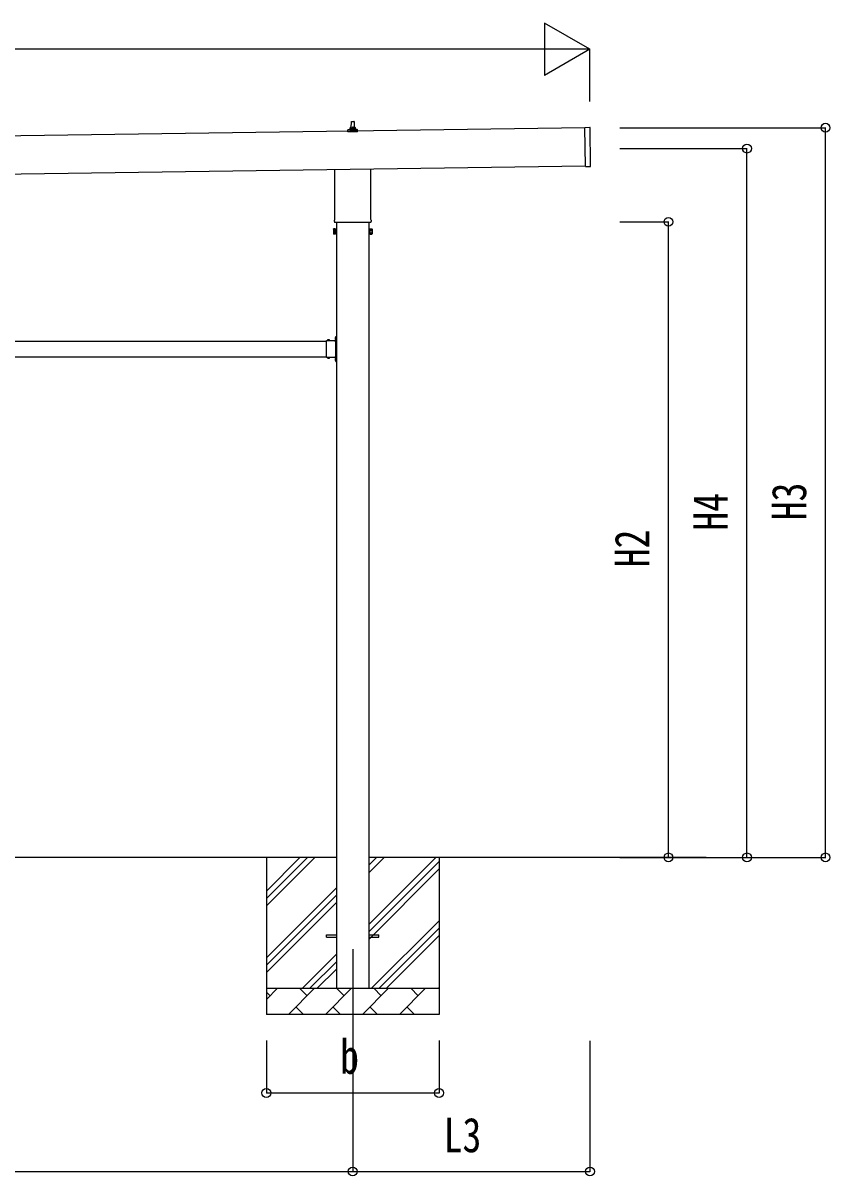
# Model space of a CAD drawing. Units: millimetres, scale not verified. Extents: x -16820 to 16820, y -11880 to 11880.
# Drawn here: x 932 to 4015, y -6287 to -1882 of the extents above; entities that cross this region are included whole.
import ezdxf
from ezdxf.enums import TextEntityAlignment as Align

# ---------------------------------------------------------------- set-up
doc = ezdxf.new("R2010")
doc.units = ezdxf.units.MM
doc.header["$LTSCALE"] = 50
for name, color, linetype in [('0-3_YKK_12', 2, 'Continuous'), ('0-4_YKK_13', 4, 'Continuous'), ('0-5_YKK_A1', 4, 'Continuous'), ('0-6_YKK_D', 6, 'Continuous')]:
    doc.layers.add(name, color=color, linetype=linetype)
doc.styles.add('ＭＳ ゴシック', font='')
doc.styles.get('ＭＳ ゴシック').set_extended_font_data('MS Gothic')

msp = doc.modelspace()

# ---------------------------------------------------------------- linework, layer by layer
at = {"layer": '0-3_YKK_12'}
msp.add_line((2191.62, -5420), (2191.62, -5920), dxfattribs=at)
at = {"layer": '0-4_YKK_13'}
for p, q in [((2173.37, -2297.67), (2173.37, -2289.95)), ((2173.75, -2289.17), (2209.49, -2289.17)), ((2174.14, -2288.98), (2180.86, -2287.35)), ((2181.24, -2287.17), (2202, -2287.17)), ((2181.62, -2286.38), (2181.62, -2282.17)), ((2182.62, -2282.17), (2200.62, -2282.17)), ((2185.62, -2282.17), (2186.35, -2258.64)), ((2187.35, -2257.67), (2195.9, -2257.67)), ((2196.9, -2258.64), (2197.62, -2282.17)), ((2201.62, -2286.38), (2201.62, -2282.17)), ((2209.11, -2288.98), (2202.39, -2287.35)), ((2209.87, -2297.67), (2209.87, -2289.95)), ((3078.46, -2280.38), (3097.45, -2280.11)), ((3080.6, -2430.36), (3078.46, -2280.38)), ((3100.58, -2429.08), (3098.47, -2281.09)), ((2209.87, -2297.67), (2173.37, -2297.67)), ((2123.32, -2631.66), (2123.32, -2441.01)), ((2259.92, -2439.05), (2259.92, -2631.66)), ((3080.6, -2430.36), (3099.59, -2430.09)), ((2121.62, -2640.43), (2121.62, -2634.93)), ((2261.62, -2634.93), (2261.62, -2640.43)), ((2117.62, -2669.93), (2118.38, -2668.61)), ((2117.62, -2669.93), (2117.62, -2686.93)), ((2117.62, -2686.93), (2118.38, -2688.24)), ((2124.62, -2673.52), (2118.38, -2673.52)), ((2124.62, -2683.34), (2118.38, -2683.34)), ((2259.56, -2643.93), (2123.69, -2643.93)), ((2258.62, -2673.52), (2264.86, -2673.52)), ((2258.62, -2683.34), (2264.86, -2683.34)), ((2265.62, -2669.93), (2264.86, -2668.61)), ((2265.62, -2686.93), (2264.86, -2688.24)), ((2265.62, -2669.93), (2265.62, -2686.93)), ((2124.62, -2688.24), (2118.38, -2688.24)), ((2127.12, -2687.63), (2124.62, -2687.63)), ((2256.12, -2687.63), (2258.62, -2687.63)), ((2258.62, -2688.24), (2264.86, -2688.24)), ((2126.66, -3082.27), (2126.82, -3082.27)), ((2127.52, -3079.5), (2129.12, -3079.5)), ((2127.52, -3096.46), (2127.52, -3079.5)), ((2127.52, -3082.97), (2127.52, -3091.04)), ((2091.12, -3105.29), (2091.12, -3094.9)), ((2091.12, -3094.9), (2127.52, -3094.9)), ((2091.12, -3147.29), (2091.12, -3106.71)), ((2094.39, -3094.04), (2094.39, -3094.2)), ((2095.09, -3094.9), (2103.16, -3094.9)), ((2098, -3094.9), (2096.67, -3092.24)), ((2100.25, -3094.9), (2101.57, -3092.24)), ((2103.86, -3094.04), (2103.86, -3094.2)), ((2123.42, -3087), (2129.12, -3087)), ((2127.12, -3096.5), (2124.12, -3096.5)), ((2127.52, -3085.87), (2124.86, -3084.55)), ((2127.52, -3088.13), (2124.86, -3089.45)), ((2126.66, -3091.74), (2126.82, -3091.74)), ((2127.12, -3105.29), (2127.12, -3098.5)), ((2127.12, -3147.29), (2127.12, -3106.71)), ((2129.12, -3084), (2127.52, -3084)), ((2127.52, -3085), (2129.12, -3085)), ((2127.52, -3089), (2129.12, -3089)), ((2129.12, -3090), (2127.52, -3090)), ((2091.12, -3159.1), (2091.12, -3148.71)), ((2091.12, -3159.1), (2127.52, -3159.1)), ((2094.39, -3159.96), (2094.39, -3159.8)), ((2095.09, -3159.1), (2103.16, -3159.1)), ((2098, -3159.1), (2096.67, -3161.76)), ((2100.25, -3159.1), (2101.57, -3161.76)), ((2103.86, -3159.96), (2103.86, -3159.8)), ((2124.12, -3157.5), (2127.12, -3157.5)), ((2127.52, -3165.87), (2124.86, -3164.55)), ((2127.52, -3168.13), (2124.86, -3169.45)), ((2126.66, -3162.27), (2126.82, -3162.27)), ((2127.12, -3155.5), (2127.12, -3148.71)), ((2127.52, -3174.5), (2127.52, -3157.54)), ((2127.52, -3162.97), (2127.52, -3171.04)), ((2127.52, -3165), (2129.12, -3165)), ((2127.52, -3169), (2129.12, -3169)), ((2126.66, -3171.74), (2126.82, -3171.74)), ((2127.52, -3174.5), (2129.12, -3174.5)), ((2091.62, -5365.5), (2129.12, -5365.5)), ((2091.62, -5374.5), (2091.62, -5365.5)), ((2254.12, -5365.5), (2291.62, -5365.5)), ((2291.62, -5374.5), (2291.62, -5365.5)), ((2091.62, -5374.5), (2129.12, -5374.5)), ((2254.12, -5374.5), (2291.62, -5374.5))]:
    msp.add_line(p, q, dxfattribs=at)
for points in [[(2124.62, -2688.24), (2124.62, -2668.61), (2118.38, -2668.61)], [(2124.62, -2687.63), (2124.62, -2669.23), (2127.12, -2669.23)], [(2258.62, -2687.63), (2258.62, -2669.23), (2256.12, -2669.23)], [(2258.62, -2688.24), (2258.62, -2668.61), (2264.86, -2668.61)], [(2129.12, -3094.5), (2129.12, -3088.5), (2129.12, -3085.5), (2129.12, -3079.5)], [(2127.12, -3098.5), (2124.12, -3098.5), (2124.12, -3094.9)], [(2127.12, -3155.5), (2124.12, -3155.5), (2124.12, -3159.1)], [(2129.12, -3174.5), (2129.12, -3168.5), (2129.12, -3165.5), (2129.12, -3159.5)]]:
    msp.add_lwpolyline(points, dxfattribs=at)
for points in [[(2127.12, -2688.93), (2127.12, -2667.93), (2129.12, -2667.93), (2129.12, -2688.93)], [(2256.12, -2688.93), (2256.12, -2667.93), (2254.12, -2667.93), (2254.12, -2688.93)]]:
    msp.add_lwpolyline(points, close=True, dxfattribs=at)
for centre, radius, start, end in [((2174.37, -2289.95), 1, 103.62699, 180), ((2180.62, -2286.38), 1, 283.62699, 0), ((2185.71, -2282.8), 4.13, 90, 171.17633), ((2182.62, -2283.17), 1, 90, 180), ((2187.35, -2258.67), 1, 90, 178.60509), ((2194.96, -2282.17), 4.83, 133.60282, 180), ((2188.29, -2282.17), 4.83, 0, 46.39718), ((2195.9, -2258.67), 1, 1.39491, 90), ((2197.54, -2282.8), 4.13, 8.82367, 90), ((2200.62, -2283.17), 1, 0, 90), ((2202.62, -2286.38), 1, 180, 256.37301), ((2208.87, -2289.95), 1, 0, 76.37301), ((3097.47, -2281.11), 1, 0.81845, 90.81845), ((3099.58, -2429.09), 1, 270.81845, 0.81845), ((2125.62, -2634.93), 4, 125.09963, 180), ((2125.62, -2640.43), 4, 180, 194.47751), ((2125.62, -2640.43), 4, 194.47751, 241.04498), ((2257.62, -2640.43), 4, 298.95502, 345.52249), ((2257.62, -2634.93), 4, 0, 54.90037), ((2257.62, -2640.43), 4, 345.52249, 0), ((2121.97, -2671.07), 4.34, 145.61575, 214.38425), ((2133.86, -2678.43), 16.24, 162.41205, 197.58795), ((2121.97, -2685.79), 4.34, 145.61575, 214.38425), ((2249.38, -2678.43), 16.24, 342.41205, 17.58795), ((2261.28, -2671.07), 4.34, 325.61575, 34.38425), ((2261.28, -2685.79), 4.34, 325.61575, 34.38425), ((2131.42, -3087), 7, 140.87645, 180), ((2126.66, -3083.13), 0.862, 90, 140.87645), ((2126.82, -3082.97), 0.7, 0, 90), ((2090.42, -3106), 1, 314.427, 45.573), ((2095.25, -3094.04), 0.862, 129.12355, 180), ((2095.09, -3094.2), 0.7, 180, 270), ((2099.12, -3098.8), 7, 90, 129.12355), ((2099.12, -3098.8), 7, 50.87645, 90), ((2103.16, -3094.2), 0.7, 270, 0), ((2102.99, -3094.04), 0.862, 0, 50.87645), ((2131.42, -3087), 7, 180, 219.12355), ((2126.66, -3090.87), 0.862, 219.12355, 270), ((2126.82, -3091.04), 0.7, 270, 0), ((2127.82, -3106), 1, 134.427, 225.573), ((2127.12, -3094.5), 2, 270, 0), ((2090.42, -3148), 1, 314.427, 45.573), ((2095.09, -3159.8), 0.7, 90, 180), ((2095.25, -3159.96), 0.862, 180, 230.87645), ((2099.12, -3155.2), 7, 230.87645, 270), ((2099.12, -3155.2), 7, 270, 309.12355), ((2103.16, -3159.8), 0.7, 0, 90), ((2102.99, -3159.96), 0.862, 309.12355, 0), ((2131.42, -3167), 7, 140.87645, 180), ((2131.42, -3167), 7, 180, 219.12355), ((2126.66, -3163.13), 0.862, 90, 140.87645), ((2126.66, -3170.87), 0.862, 219.12355, 270), ((2127.82, -3148), 1, 134.427, 225.573), ((2126.82, -3162.97), 0.7, 0, 90), ((2126.82, -3171.04), 0.7, 270, 0), ((2127.12, -3159.5), 2, 0, 90)]:
    msp.add_arc(centre, radius, start, end, dxfattribs=at)
at = {"layer": '0-5_YKK_A1'}
for p, q in [((3078.48, -2282.38), (-2298.44, -2359.16)), ((-2296.37, -2504.14), (3080.56, -2427.33)), ((2129.12, -2643.93), (2129.12, -5570)), ((2254.12, -5570), (2254.12, -2643.93)), ((-707.88, -3097), (2091.12, -3097)), ((-707.88, -3157), (2091.12, -3157)), ((2124.12, -3157), (2128.62, -3157)), ((2129.12, -5070), (-745.88, -5070)), ((1861.62, -5070), (1861.62, -5670)), ((1861.62, -5255.05), (2046.67, -5070)), ((1861.62, -5226.77), (2018.39, -5070)), ((1861.62, -5198.48), (1990.1, -5070)), ((3542.5, -5070), (2254.12, -5070)), ((2254.12, -5325.1), (2509.22, -5070)), ((2254.12, -5127.11), (2311.23, -5070)), ((2254.12, -5098.82), (2282.95, -5070)), ((2254.12, -5353.38), (2521.62, -5085.88)), ((2521.62, -5070), (2521.62, -5670)), ((2254.12, -5381.67), (2521.62, -5114.17)), ((1861.62, -5453.04), (2129.12, -5185.54)), ((1861.62, -5481.32), (2129.12, -5213.82)), ((1861.62, -5509.61), (2129.12, -5242.11)), ((2263.78, -5570), (2521.62, -5312.16)), ((2292.06, -5570), (2521.62, -5340.44)), ((2320.35, -5570), (2521.62, -5368.73)), ((1999.22, -5570), (2129.12, -5440.1)), ((2027.5, -5570), (2129.12, -5468.38)), ((2055.79, -5570), (2129.12, -5496.67)), ((1861.62, -5570), (2521.62, -5570)), ((1861.62, -5612.89), (1904.52, -5570)), ((1875.96, -5598.55), (1861.62, -5584.21)), ((1945.94, -5670), (2045.94, -5570)), ((2017.38, -5598.55), (1988.83, -5570)), ((2087.36, -5670), (2187.36, -5570)), ((2158.8, -5598.55), (2130.25, -5570)), ((2228.78, -5670), (2328.78, -5570)), ((2300.23, -5598.55), (2271.67, -5570)), ((2370.2, -5670), (2470.2, -5570)), ((2441.65, -5598.55), (2413.09, -5570)), ((2518.34, -5570), (2521.62, -5566.72)), ((2521.62, -5670), (1861.62, -5670)), ((1974.49, -5641.45), (2003.04, -5670)), ((2115.91, -5641.45), (2144.46, -5670)), ((2257.33, -5641.45), (2285.89, -5670)), ((2398.75, -5641.45), (2427.31, -5670))]:
    msp.add_line(p, q, dxfattribs=at)
msp.add_lwpolyline([(2124.12, -3097), (2128.62, -3097), (2128.62, -3157)], dxfattribs=at)
at = {"layer": '0-6_YKK_D'}
for p, q in [((3098.05, -1981.89), (2924.84, -1881.89)), ((2924.84, -1881.89), (2924.84, -2081.89)), ((2898.05, -1981.89), (-7522.97, -1981.89)), ((3098.05, -1981.89), (2751.64, -1981.89)), ((3098.05, -1981.89), (2924.84, -2081.89)), ((3098.05, -2181.89), (3098.05, -1980.89)), ((3212.02, -2281.89), (3999.05, -2281.89)), ((3998.05, -5070), (3998.05, -2281.89)), ((3212.02, -2361.43), (3699.05, -2361.43)), ((3698.05, -5070), (3698.05, -2361.43)), ((3212.02, -2641.43), (3399.05, -2641.43)), ((3398.05, -5070), (3398.05, -2641.43)), ((3212.02, -5070), (3399.05, -5070)), ((3212.02, -5070), (3999.05, -5070)), ((3512.02, -5070), (3699.05, -5070)), ((1861.62, -5770), (1861.62, -5971)), ((2191.62, -5770), (2191.62, -6271)), ((2191.62, -5770), (2191.62, -6271)), ((2521.62, -5770), (2521.62, -5971)), ((3098.05, -5770.58), (3098.05, -6271)), ((1861.62, -5970), (2521.62, -5970)), ((-808.38, -6270), (2191.62, -6270)), ((2191.62, -6270), (3098.05, -6270))]:
    msp.add_line(p, q, dxfattribs=at)
for centre in [(3998.05, -2281.89), (3698.05, -2361.43), (3398.05, -2641.43), (3398.05, -5070), (3698.05, -5070), (3998.05, -5070), (1861.62, -5970), (2521.62, -5970), (2191.62, -6270), (2191.62, -6270), (3098.05, -6270)]:
    msp.add_circle(centre, 17, dxfattribs=at)

# ---------------------------------------------------------------- texts
at = {"layer": '0-6_YKK_D', "style": 'ＭＳ ゴシック', "width": 0.8}
for s, p in [('H3', (3964.05, -3781.55)), ('H4', (3664.05, -3821.31)), ('H2', (3364.05, -3961.31))]:
    msp.add_text(s, height=132, rotation=90, dxfattribs=at).set_placement(p, align=Align.BOTTOM_LEFT)
for s, p in [('b', (2143.62, -5936)), ('L3', (2539.23, -6236))]:
    msp.add_text(s, height=132, dxfattribs=at).set_placement(p, align=Align.BOTTOM_LEFT)

doc.saveas('drawing.dxf')
